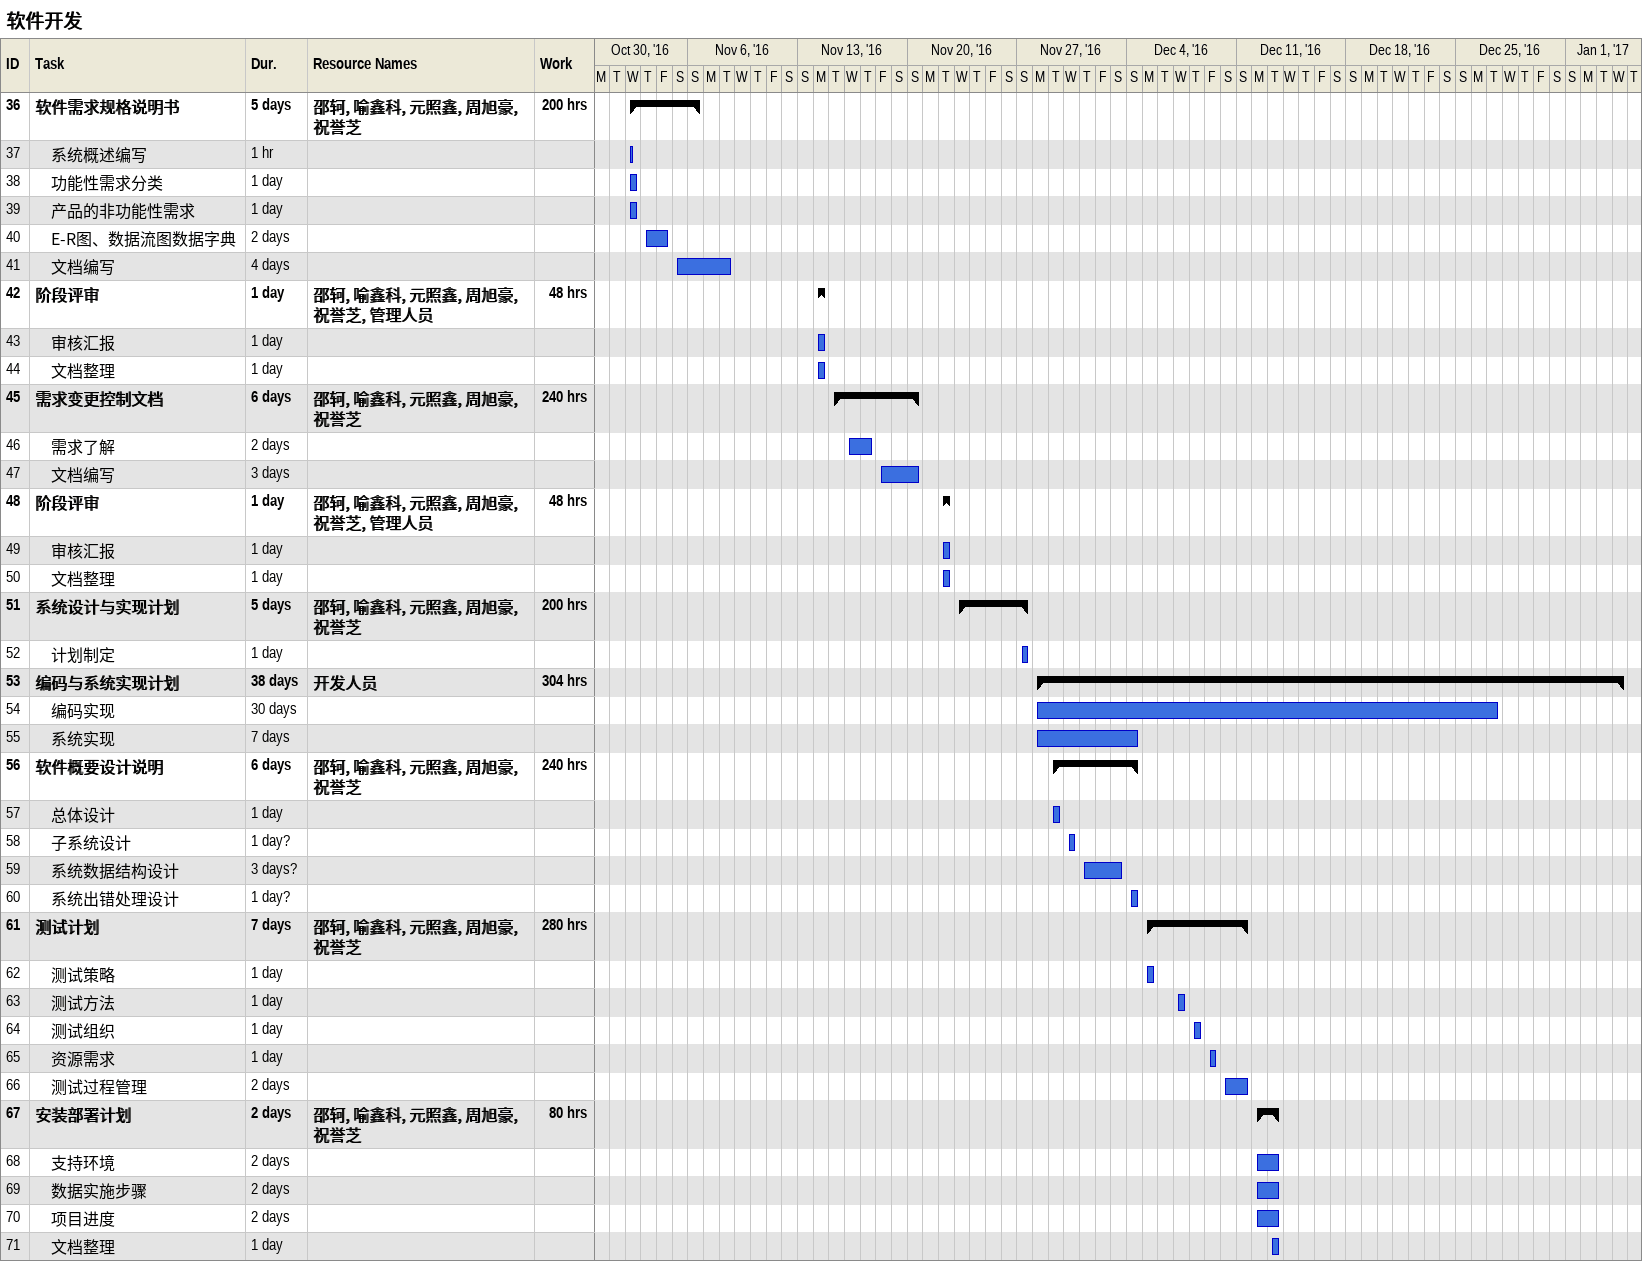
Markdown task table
软件开发

| ID | Level | Task | Duration | Start | Finish | Resources | Work (h) |
|---|---|---|---|---|---|---|---|
| 36 | 1 | **软件需求规格说明书** | 5d | 2016-11-02 | 2016-11-06 | 邵轲, 喻鑫科, 元照鑫, 周旭豪, 祝誉芝 | 200 |
| 37 | 2 | 系统概述编写 | 1h | 2016-11-02 | 2016-11-02 |  |  |
| 38 | 2 | 功能性需求分类 | 1d | 2016-11-02 | 2016-11-02 |  |  |
| 39 | 2 | 产品的非功能性需求 | 1d | 2016-11-02 | 2016-11-02 |  |  |
| 40 | 2 | E-R图、数据流图数据字典 | 2d | 2016-11-03 | 2016-11-04 |  |  |
| 41 | 2 | 文档编写 | 4d | 2016-11-05 | 2016-11-08 |  |  |
| 42 | 1 | **阶段评审** | 1d | 2016-11-14 | 2016-11-14 | 邵轲, 喻鑫科, 元照鑫, 周旭豪, 祝誉芝, 管理人员 | 48 |
| 43 | 2 | 审核汇报 | 1d | 2016-11-14 | 2016-11-14 |  |  |
| 44 | 2 | 文档整理 | 1d | 2016-11-14 | 2016-11-14 |  |  |
| 45 | 1 | **需求变更控制文档** | 6d | 2016-11-15 | 2016-11-20 | 邵轲, 喻鑫科, 元照鑫, 周旭豪, 祝誉芝 | 240 |
| 46 | 2 | 需求了解 | 2d | 2016-11-16 | 2016-11-17 |  |  |
| 47 | 2 | 文档编写 | 3d | 2016-11-18 | 2016-11-20 |  |  |
| 48 | 1 | **阶段评审** | 1d | 2016-11-22 | 2016-11-22 | 邵轲, 喻鑫科, 元照鑫, 周旭豪, 祝誉芝, 管理人员 | 48 |
| 49 | 2 | 审核汇报 | 1d | 2016-11-22 | 2016-11-22 |  |  |
| 50 | 2 | 文档整理 | 1d | 2016-11-22 | 2016-11-22 |  |  |
| 51 | 1 | **系统设计与实现计划** | 5d | 2016-11-23 | 2016-11-27 | 邵轲, 喻鑫科, 元照鑫, 周旭豪, 祝誉芝 | 200 |
| 52 | 2 | 计划制定 | 1d | 2016-11-27 | 2016-11-27 |  |  |
| 53 | 1 | **编码与系统实现计划** | 38d | 2016-11-28 | 2017-01-04 | 开发人员 | 304 |
| 54 | 2 | 编码实现 | 30d | 2016-11-28 | 2016-12-27 |  |  |
| 55 | 2 | 系统实现 | 7d | 2016-11-28 | 2016-12-04 |  |  |
| 56 | 1 | **软件概要设计说明** | 6d | 2016-11-29 | 2016-12-04 | 邵轲, 喻鑫科, 元照鑫, 周旭豪, 祝誉芝 | 240 |
| 57 | 2 | 总体设计 | 1d | 2016-11-29 | 2016-11-29 |  |  |
| 58 | 2 | 子系统设计 | 1d? | 2016-11-30 | 2016-11-30 |  |  |
| 59 | 2 | 系统数据结构设计 | 3d? | 2016-12-01 | 2016-12-03 |  |  |
| 60 | 2 | 系统出错处理设计 | 1d? | 2016-12-04 | 2016-12-04 |  |  |
| 61 | 1 | **测试计划** | 7d | 2016-12-05 | 2016-12-11 | 邵轲, 喻鑫科, 元照鑫, 周旭豪, 祝誉芝 | 280 |
| 62 | 2 | 测试策略 | 1d | 2016-12-05 | 2016-12-05 |  |  |
| 63 | 2 | 测试方法 | 1d | 2016-12-07 | 2016-12-07 |  |  |
| 64 | 2 | 测试组织 | 1d | 2016-12-08 | 2016-12-08 |  |  |
| 65 | 2 | 资源需求 | 1d | 2016-12-09 | 2016-12-09 |  |  |
| 66 | 2 | 测试过程管理 | 2d | 2016-12-10 | 2016-12-11 |  |  |
| 67 | 1 | **安装部署计划** | 2d | 2016-12-12 | 2016-12-13 | 邵轲, 喻鑫科, 元照鑫, 周旭豪, 祝誉芝 | 80 |
| 68 | 2 | 支持环境 | 2d | 2016-12-12 | 2016-12-13 |  |  |
| 69 | 2 | 数据实施步骤 | 2d | 2016-12-12 | 2016-12-13 |  |  |
| 70 | 2 | 项目进度 | 2d | 2016-12-12 | 2016-12-13 |  |  |
| 71 | 2 | 文档整理 | 1d | 2016-12-13 | 2016-12-13 |  |  |
